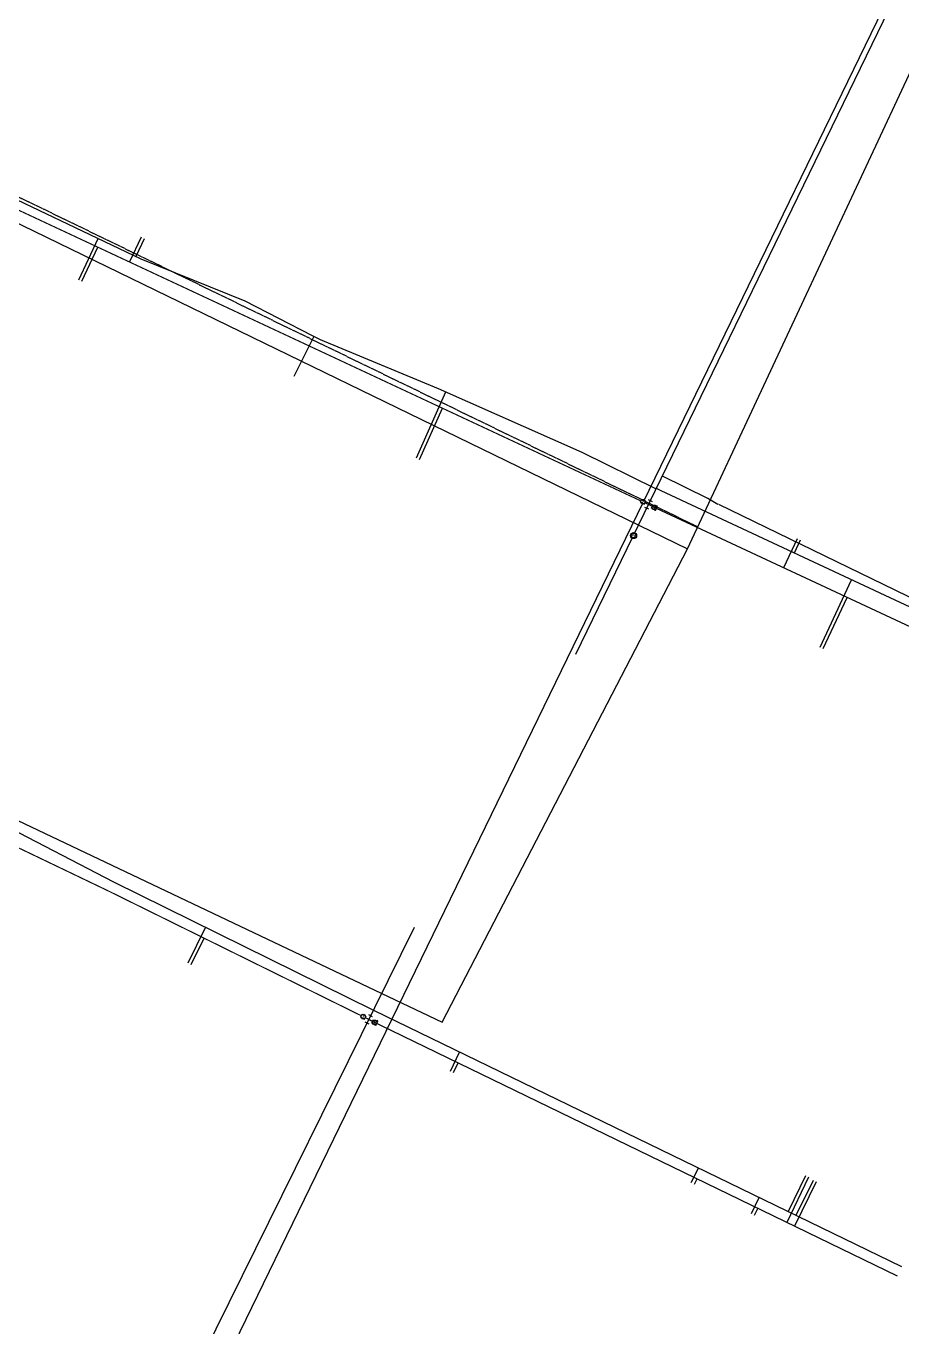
# Model space of a CAD drawing. Extents: x 10585 to 11359, y 10084 to 11560.
# Drawn here: x 10846.2 to 11099.6, y 10633.3 to 11010 of the extents above; entities that cross this region are included whole.
import ezdxf
from ezdxf.lldxf.tags import DXFTag

# ---------------------------------------------------------------- set-up
doc = ezdxf.new("R2010")
doc.units = 0
doc.header["$MEASUREMENT"] = 0
doc.set_wipeout_variables(frame=1)
doc.linetypes.add('HIDDEN2', pattern=[0.1875, 0.125, -0.0625])
for name, color, linetype in [('CU-SSWR-E', 8, 'REC_SEWER SANITARY-E'), ('CU-WATR', 160, 'REC_WATER'), ('CU-WATR-E', 142, 'REC_WATER 08-INCH'), ('MON_LINE', 6, 'Continuous'), ('XREF', 7, 'Continuous')]:
    doc.layers.add(name, color=color, linetype=linetype)
tags = doc.linetypes.add('HREC_WATER 04-INCH', pattern='A,0.75,-0.25,[4,REC_LStyles.shx,S=1,R=0,X=0,Y=0],-0.25,0.75', length=2).pattern_tags.tags
tags[6] = DXFTag(74, 12)
doc.linetypes.add('REC_SEWER SANITARY-E', pattern='A,1.5,-0.125,[68,REC_LStyles.shx,S=1,R=0,X=0,Y=0],-0.125,1.5', length=3.25)
doc.linetypes.add('REC_WATER', pattern='A,1.5,-0.125,[107,REC_LStyles.shx,S=1,R=0,X=0,Y=0],-0.125,1.5', length=3.25)
doc.linetypes.add('REC_WATER 08-INCH', pattern='A,1.5,-0.25,[8,REC_LStyles.shx,S=1,R=0,X=0,Y=0],-0.25,1.5', length=3.5)

# ---------------------------------------------------------------- blocks, each defined once
blk = doc.blocks.new('CROSS')
for p, q in [((-0.0083, -0.0042), (-0.0083, 0.0042)), ((0.0042, 0.0083), (-0.0042, 0.0083)), ((0.0083, -0.0042), (0.0083, 0.0042)), ((0.0042, -0.0083), (-0.0042, -0.0083))]:
    blk.add_line(p, q)
blk = doc.blocks.new('VALVE GATE PHX')
blk.add_line((0.47, 0.48), (-0.47, -0.48))
for points in [[(0.48, -0.47), (-0.48, 0.48), (0.47, 0.48)], [(-0.48, -0.48), (0.48, -0.47)]]:
    blk.add_lwpolyline(points)
blk.add_wipeout([(-0.47, 0.47), (0.47, 0.48), (0, 0)])
blk.add_wipeout([(-0.47, -0.47), (0.47, -0.47), (0, 0)])
blk.add_circle((0, 0), 0.67)
blk = doc.blocks.new('CAP')
for p, q in [((-0.06, 0), (-0.06, 0.025)), ((-0.06, 0), (0.06, 0)), ((0.06, 0), (0.06, 0.025))]:
    blk.add_line(p, q)

msp = doc.modelspace()

# ---------------------------------------------------------------- linework, layer by layer
at = {"layer": 'CU-SSWR-E'}
for p, q in [((11037.58, 10858.67), (11107.88, 11009.16)), ((10630.74, 10881.22), (10966.56, 10721.57)), ((10966.56, 10721.57), (11037.58, 10858.67))]:
    msp.add_line(p, q, dxfattribs=at)
at = {"layer": 'CU-WATR'}
for p, q in [((10862.29, 10936.12), (10866.97, 10945.95)), ((10960.06, 10884.54), (10966.65, 10899.35)), ((10893.93, 10738.29), (10897.69, 10745.92)), ((10945.39, 10722.36), (11098.2, 10648.11)), ((10969.85, 10707), (10971.22, 10709.81)), ((11039.58, 10674.69), (11040.33, 10676.23)), ((11072.62, 10676.67), (11066.27, 10663.62)), ((11073.89, 10675.79), (11068.96, 10665.65)), ((11056.95, 10665.72), (11057.9, 10667.69))]:
    msp.add_line(p, q, dxfattribs=at)
at = {"layer": 'CU-WATR', "linetype": 'HREC_WATER 04-INCH'}
for p, q in [((10879.43, 10948.84), (10876.08, 10941.69)), ((11258.53, 10762.88), (11028.62, 10870.34)), ((11069.29, 10861.53), (11065.38, 10853.16)), ((11076.86, 10829.75), (11083.78, 10844.56))]:
    msp.add_line(p, q, dxfattribs=at)
at = {"layer": 'CU-WATR', "linetype": 'HREC_WATER 04-INCH', "const_width": 0.333}
msp.add_lwpolyline([(11026.33, 10871.45), (10832.37, 10962.12)], dxfattribs=at)
at = {"layer": 'CU-WATR', "linetype": 'HREC_WATER 04-INCH', "const_width": 0.333, "flags": 128}
msp.add_lwpolyline([(10758.59, 10810.29), (10838.29, 10774.79), (10870.13, 10759.51), (10945.39, 10722.36)], dxfattribs=at)
at = {"layer": 'CU-WATR-E', "linetype": 'HREC_WATER 04-INCH'}
for p, q in [((11005.29, 10828.09), (11162.27, 11151.55)), ((10861.39, 10936.55), (10867.06, 10948.47)), ((10880.33, 10948.42), (10877.94, 10943.3)), ((10923.78, 10908.63), (10929.49, 10920.17)), ((10959.15, 10884.95), (10967.66, 10904.1)), ((11043.44, 10873.25), (11030.3, 10879.63)), ((11260.7, 10767.53), (11029.97, 10875.38)), ((11046.38, 10871.47), (11043.44, 10873.25)), ((11070.19, 10861.1), (11068.46, 10857.39)), ((11075.95, 10830.18), (11085.05, 10849.63)), ((10801.75, 10431.4), (10958.57, 10749.07)), ((10893.03, 10738.74), (10898.12, 10749.04)), ((10946.72, 10725.05), (11099.51, 10650.81)), ((10968.95, 10707.43), (10971.63, 10712.95)), ((11038.68, 10675.13), (11040.74, 10679.36)), ((11071.72, 10677.11), (11066.69, 10666.76)), ((11074.79, 10675.36), (11068.55, 10662.52)), ((11056.05, 10666.16), (11058.32, 10670.82))]:
    msp.add_line(p, q, dxfattribs=at)
at = {"layer": 'CU-WATR-E'}
msp.add_line((11029.97, 10875.38), (11028.57, 10876.06), dxfattribs=at)
at = {"layer": 'CU-WATR-E', "linetype": 'HREC_WATER 04-INCH', "flags": 128}
for points in [[(10830.79, 10965.73), (10879.35, 10942.62), (10909.44, 10930.39), (10928.98, 10920.43), (10931.31, 10919.27), (10965.43, 10905.09), (11006.98, 10886.62), (11028.53, 10875.99)], [(10587.08, 10755.15), (10637.28, 10850.88), (10642.66, 10864.2), (10670.09, 10853.23), (10697.15, 10839.87), (10839.13, 10779.06), (10871.49, 10762.19), (10946.72, 10725.05)]]:
    msp.add_lwpolyline(points, dxfattribs=at)
at = {"layer": 'MON_LINE'}
msp.add_line((11101.77, 11030.7), (10641.55, 10083.6), dxfattribs=at)
at = {"layer": 'XREF'}
msp.add_line((11260.69, 10767.43), (11046.62, 10871.45), dxfattribs=at)

# ---------------------------------------------------------------- block references
at = {"layer": 'CU-WATR', "xscale": 144, "yscale": 144, "zscale": 144, "rotation": 334.084192730319}
for p in [(11026.33, 10871.45), (10945.39, 10722.36)]:
    msp.add_blockref('CROSS', p, dxfattribs=at)

# ---------------------------------------------------------------- next in the draw order: block references
at = {"layer": 'CU-WATR'}
for p, rotation in [((11028, 10870.62), 243.6586038028131), ((11021.97, 10862.46), 334.354465789656), ((10947.06, 10721.52), 243.6586038028131)]:
    msp.add_blockref('VALVE GATE PHX', p, dxfattribs=dict(at, rotation=rotation))

# ---------------------------------------------------------------- next in the draw order: linework, layer by layer
msp.add_circle((11021.97, 10862.46), 0.869, dxfattribs=at)

# ---------------------------------------------------------------- next in the draw order: block references
at = {"layer": 'CU-WATR', "rotation": 63.65860380281317}
for p in [(11024.67, 10872.29), (10943.72, 10723.2)]:
    msp.add_blockref('VALVE GATE PHX', p, dxfattribs=at)
at = {"layer": 'CU-WATR', "xscale": 12, "yscale": 12, "zscale": 12, "rotation": 64.0841928408721}
for p in [(11028.62, 10870.34), (10947.67, 10721.25)]:
    msp.add_blockref('CAP', p, dxfattribs=at)

# ---------------------------------------------------------------- next in the draw order: linework, layer by layer
at = {"layer": 'CU-SSWR-E'}
msp.add_line((10741.39, 11002.6), (11037.58, 10858.67), dxfattribs=at)
at = {"layer": 'CU-WATR', "linetype": 'HIDDEN2'}
msp.add_line((10756.25, 11003.16), (11040.64, 10864.97), dxfattribs=at)
at = {"layer": 'CU-WATR', "linetype": 'HREC_WATER 04-INCH', "const_width": 0.333, "flags": 128}
for points in [[(11026.33, 10871.45), (11028.61, 10870.33)], [(10945.39, 10722.36), (10947.66, 10721.24)]]:
    msp.add_lwpolyline(points, dxfattribs=at)

doc.saveas('drawing.dxf')
